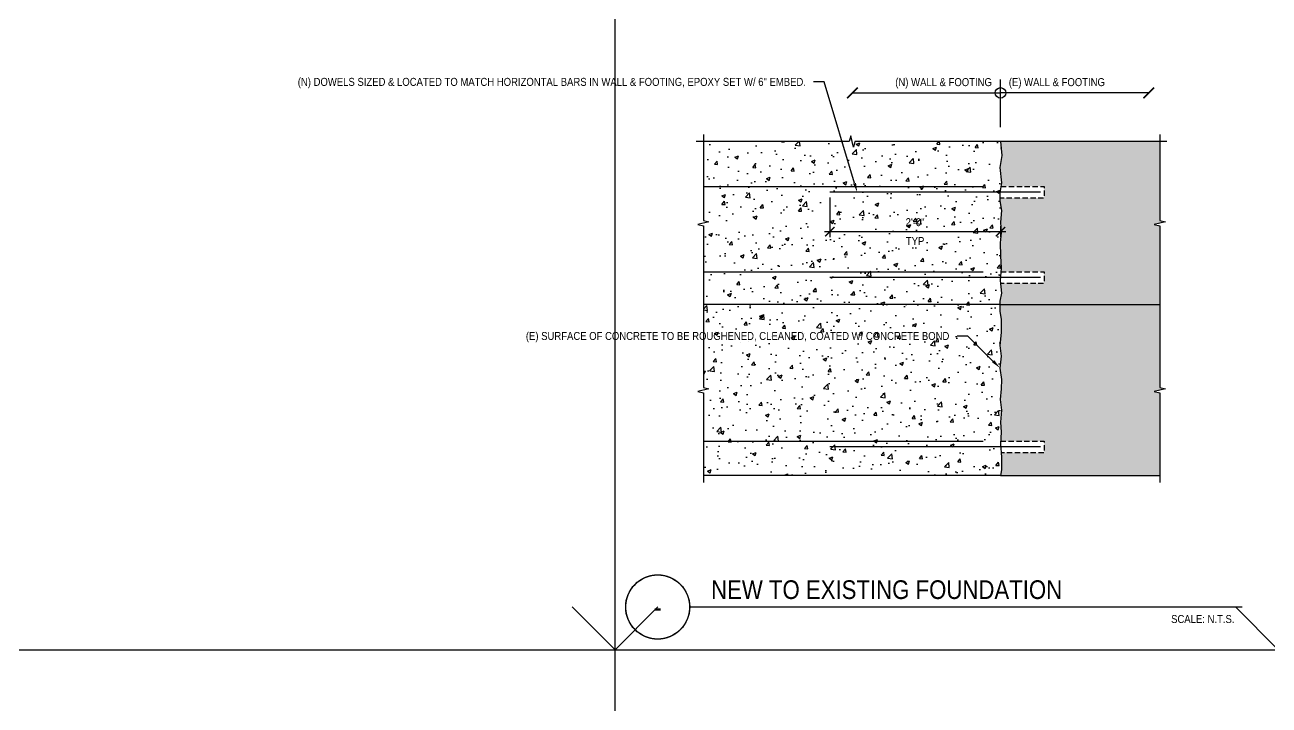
# Model space of a CAD drawing. Header units: inches. Extents: x -16404 to 14624, y -1591 to 16152.
# Drawn here: x -9024.9 to -8850, y 684.2 to 779.8 of the extents above; entities that cross this region are included whole.
import ezdxf
from ezdxf import colors
from ezdxf.entities.mleader import LeaderData, LeaderLine
from ezdxf.enums import TextEntityAlignment as Align
from ezdxf.math import Vec2, Vec3

# ---------------------------------------------------------------- set-up
doc = ezdxf.new("R2010")
doc.units = ezdxf.units.IN
doc.header["$LTSCALE"] = 24
doc.header["$MEASUREMENT"] = 0
doc.linetypes.add('DASHED2', pattern=[0.375, 0.25, -0.125])
doc.linetypes.add('HIDDEN8', pattern=[0.04625, 0.03125, -0.015])
doc.layers.get('0').update_dxf_attribs({"linetype": 'CONTINUOUS'})
doc.layers.get('DefPoints').update_dxf_attribs({"color": 251, "linetype": 'CONTINUOUS'})
for name, color, linetype in [('S-ANNO-DIMS', 2, 'CONTINUOUS'), ('S-ANNO-NOTE', 4, 'CONTINUOUS'), ('S-BREAK', 2, 'CONTINUOUS'), ('S-CONC', 4, 'CONTINUOUS'), ('S-REBAR', 7, 'CONTINUOUS'), ('S-SIMPSON', 2, 'CONTINUOUS')]:
    doc.layers.add(name, color=color, linetype=linetype)
doc.layers.add('S-ANNO-GRID-NONPLOT', color=251, linetype='CONTINUOUS', plot=False)
doc.layers.add('S-HATCH2', color=2, linetype='CONTINUOUS', transparency=0.5)
doc.layers.add('S-POCHE-247', color=7, linetype='CONTINUOUS', true_color=0xf7f7f7, transparency=0.8)
doc.styles.add('Arial', font='arial.ttf', dxfattribs={"width": 0.85})
doc.dimstyles.new('DIM-12$0', dxfattribs={"dimscale": 12, "dimtxt": 0.09375, "dimasz": 0.109375, "dimexe": 0.0625, "dimexo": 0.0625, "dimgap": 0.0625, "dimtad": 1, "dimdec": 4, "dimzin": 11, "dimdsep": 46, "dimlunit": 4, "dimtxsty": 'Arial', "dimblk": 'ARCHTICK', "dimblk1": 'ARCHTICK', "dimblk2": 'ARCHTICK', "dimsah": 1, "dimcen": 0.125, "dimdle": 0.0625, "dimclrd": 256, "dimclre": 256, "dimclrt": 4, "dimadec": 0, "dimazin": 0, "dimtfac": 0.75, "dimtdec": 4, "dimtofl": 0, "dimtmove": 0, "dimatfit": 3, "dimldrblk": 'ARCHTICK', "dimfxl": 1, "dimfrac": 1, "dimtolj": 1, "dimtzin": 11, "dimarcsym": 0})
doc.dimstyles.new('DIM-12$7', dxfattribs={"dimscale": 12, "dimtxt": 0.09375, "dimasz": 0.125, "dimexe": 0.0625, "dimexo": 0.0625, "dimgap": 0.0625, "dimtad": 1, "dimdec": 4, "dimzin": 11, "dimdsep": 46, "dimlunit": 4, "dimtxsty": 'Arial', "dimblk": 'ARCHTICK', "dimcen": 0.125, "dimclrd": 256, "dimclre": 256, "dimclrt": 4, "dimadec": 0, "dimazin": 0, "dimtfac": 0.75, "dimtdec": 4, "dimtofl": 0, "dimtmove": 0, "dimatfit": 3, "dimldrblk": 'ARCHTICK', "dimfxl": 1, "dimfrac": 1, "dimtolj": 1, "dimtzin": 11, "dimarcsym": 0})

# ---------------------------------------------------------------- blocks, each defined once
blk = doc.blocks.new('_ARCHTICK')
at = {"color": 0, "linetype": 'ByBlock', "const_width": 0.15}
blk.add_lwpolyline([(-0.5, -0.5), (0.5, 0.5)], dxfattribs=at)
blk = doc.blocks.new('*D2301')
at = {"layer": 'DefPoints', "color": 0, "transparency": 16777216}
for p in [(-8911.77, 756.28), (-8887.77, 752.28), (-8911.77, 750.73)]:
    blk.add_point(p, dxfattribs=at)
at = {"layer": 'S-ANNO-DIMS', "lineweight": -2, "transparency": 16777216}
for p, q in [((-8911.77, 755.53), (-8911.77, 749.98)), ((-8887.02, 750.73), (-8912.52, 750.73)), ((-8887.77, 751.53), (-8887.77, 749.98))]:
    blk.add_line(p, q, dxfattribs=at)
at = {"layer": 'S-ANNO-DIMS', "lineweight": -2, "transparency": 16777216, "xscale": 1.3125, "yscale": 1.3125, "zscale": 1.3125, "rotation": 180}
blk.add_blockref('_ARCHTICK', (-8911.77, 750.73), dxfattribs=at)
at = {"layer": 'S-ANNO-DIMS', "lineweight": -2, "transparency": 16777216, "xscale": 1.3125, "yscale": 1.3125, "zscale": 1.3125}
blk.add_blockref('_ARCHTICK', (-8887.77, 750.73), dxfattribs=at)
at = {"layer": 'S-ANNO-DIMS', "color": 4, "transparency": 16777216, "char_height": 1.125, "attachment_point": 5, "style": 'Arial'}
for s, insert in [('\\A1;2\'-0"', (-8899.77, 752.06)), ('\\A1;TYP', (-8899.77, 749.42))]:
    blk.add_mtext(s, dxfattribs=dict(at, insert=insert))
blk = doc.blocks.new('_Integral')
at = {"color": 0, "linetype": 'ByBlock', "lineweight": -2}
for centre, start, end in [((0.44, -0.09), 102, 168), ((-0.44, 0.09), 282, 348)]:
    blk.add_arc(centre, 0.454, start, end, dxfattribs=at)
blk = doc.blocks.new('*U336')
at = {"const_width": 0.1875}
for points in [[(-4.5, 0, -1), (4.5, 0, 3.73205081)], [(-4.5, 0, 1), (4.5, 0, -3.73205081)]]:
    blk.add_lwpolyline(points, format="xyb", dxfattribs=at)
blk.add_lwpolyline([(4.5, 0), (82.1875, 0)], dxfattribs=at)
blk.add_circle((0, 0), 4.5)
at = {"style": 'Arial', "width": 0.85}
for tag, p in [('DWG_TITLE_1', (7.5, 6.1875)), ('DWG_TITLE_2', (7.5, 2.4375))]:
    blk.add_attdef(tag, text='', height=2.625, dxfattribs=at).set_placement(p, align=Align.MIDDLE_LEFT)
blk.add_attdef('#', text='', height=3, dxfattribs=at).set_placement((0, 0), align=Align.MIDDLE_CENTER)
blk.add_attdef('SCALE', text='', height=1.125, dxfattribs=at).set_placement((81.0625, -1.125), align=Align.TOP_RIGHT)
blk = doc.blocks.new('Se_24x36_DETAILS_GRID')
for p, q in [((0, 7.667), (0, 15.333)), ((0, 7.667), (0.5, 8.167)), ((0, 7.667), (7.767, 7.667)), ((0, 0), (0, 7.667))]:
    blk.add_line(p, q)
at = {"linetype": 'DASHED2', "ltscale": 0.5}
blk.add_line((7.767, 7.667), (7.267, 8.167), dxfattribs=at)

msp = doc.modelspace()

# ---------------------------------------------------------------- hatches: boundary and pattern name
at = {"layer": 'S-HATCH2'}
h = msp.add_hatch(dxfattribs=at)
h.set_pattern_fill('AR-CONC', color=256, scale=0.75, style=0)
h.set_pattern_definition([(50, (1291.318, -2936.8077), (5.3794514, -0.470641), [0.5625, -6.1875]), (355, (1291.318, -2936.8077), (-1.040635, 5.641441), [0.45, -4.95]), (100.451444, (1291.7664, -2936.847), (4.3388164, 5.1708), [0.4780514, -5.2585658]), (46.1842, (1291.318, -2935.308), (8.00431, -1.2413946), [0.84375, -9.28125]), (96.635635, (1291.985, -2935.411), (7.0099646, 7.3058895), [0.7170776, -7.887853]), (351.18416, (1291.318, -2935.308), (7.0099646, 7.3058895), [0.675, -7.425]), (21, (1292.068, -2935.6827), (4.4768029, -3.0196417), [0.5625, -6.1875]), (326, (1292.068, -2935.6827), (1.824865, 5.4386253), [0.45, -4.95]), (71.451445, (1292.441, -2935.9344), (6.3016678, 2.4189836), [0.4780514, -5.2585658]), (37.5, (1291.3181, -2936.8077), (0.0911989, 2.4967039), [0, -4.89, 0, -5.025, 0, -4.96875]), (7.5, (1291.318, -2936.8077), (1.9730215, 2.95808784), [0, -2.865, 0, -4.7775, 0, -1.89375]), (327.5, (1289.6456, -2936.8077), (4.00366827, -0.16916154), [0, -1.875, 0, -5.85, 0, -7.7625]), (317.5, (1288.8956, -2936.8077), (4.3738963, 0.7507874), [0, -2.4375, 0, -3.885, 0, -5.5125])])
h.paths.add_polyline_path([(-8887.60084, 761.42985), (-8887.75058, 763.40436), (-8896.55307, 763.40436), (-8897.02557, 764.22275), (-8897.97057, 762.58596), (-8898.44307, 763.40436), (-8929.52685, 763.40436), (-8929.52685, 752.8883), (-8928.70845, 752.4158), (-8930.34524, 751.4708), (-8929.52685, 750.9983), (-8929.52685, 740.48264), (-8887.85906, 740.48264), (-8887.85906, 740.98295), (-8887.63812, 742.07606), (-8887.83451, 743.89383), (-8887.67494, 745.60106), (-8887.74837, 747.36185), (-8887.82202, 749.16733), (-8887.687, 750.5675), (-8887.74837, 752.07822), (-8887.64994, 753.69206), (-8887.85861, 755.06766), (-8887.85861, 756.28065), (-8887.84725, 756.28065), (-8887.63767, 757.58552), (-8887.84634, 759.74718)])
h.paths.add_polyline_path([(-8887.66299, 728.6326), (-8887.65072, 729.98364), (-8887.84712, 731.55576), (-8887.68754, 733.22615), (-8887.87134, 734.7313), (-8887.66267, 736.56135), (-8887.66267, 738.41597), (-8887.85906, 739.58277), (-8887.85906, 740.48264), (-8929.52685, 740.48264), (-8929.52685, 716.48224), (-8887.77319, 716.48224), (-8887.65079, 717.29363), (-8887.63851, 719.04999), (-8887.78581, 720.92916), (-8887.67533, 722.56269), (-8887.78574, 723.96536), (-8887.65072, 725.66031), (-8887.82257, 727.13417)])
h.paths.add_polyline_path([(-8901.4138, 748.57591), (-8898.11916, 748.57591), (-8898.11916, 750.26341), (-8901.4138, 750.26341)], flags=24)
h.paths.add_polyline_path([(-8901.983, 751.30805), (-8897.54996, 751.30805), (-8897.54996, 753.20984), (-8901.983, 753.20984)], flags=24)
h.paths.add_polyline_path([(-8919.78394, 730.84927), (-8897.45537, 730.84927), (-8897.45537, 737.09034), (-8919.78394, 737.09034)], flags=24)
at = {"layer": 'S-POCHE-247'}
h = msp.add_hatch(color=256, dxfattribs=at)
h.dxf.hatch_style = 1
h.paths.add_polyline_path([(-8865.37891, 740.48264), (-8887.85906, 740.48264), (-8887.85906, 739.58277), (-8887.66267, 738.41597), (-8887.66267, 736.56135), (-8887.87134, 734.7313), (-8887.68754, 733.22615), (-8887.84712, 731.55576), (-8887.65072, 729.98364), (-8887.66299, 728.6326), (-8887.82257, 727.13417), (-8887.65072, 725.66031), (-8887.78574, 723.96536), (-8887.67533, 722.56269), (-8887.76081, 721.29877), (-8881.64694, 721.29877), (-8881.64694, 719.66798), (-8887.68695, 719.66798), (-8887.63851, 719.04999), (-8887.65079, 717.29363), (-8887.77319, 716.48224), (-8865.37891, 716.48224), (-8865.37891, 728.10386), (-8866.15726, 728.29315), (-8864.60056, 728.67172), (-8865.37891, 728.86101)])
h.paths.add_polyline_path([(-8865.37891, 751.56492), (-8866.15726, 751.75421), (-8864.60056, 752.13278), (-8865.37891, 752.32207), (-8865.37891, 763.40436), (-8887.75058, 763.40436), (-8887.60084, 761.42985), (-8887.84634, 759.74718), (-8887.63767, 757.58552), (-8887.71629, 757.09604), (-8881.64694, 757.09604), (-8881.64694, 755.46526), (-8887.85861, 755.46526), (-8887.85861, 755.06766), (-8887.64994, 753.69206), (-8887.74837, 752.07822), (-8887.687, 750.5675), (-8887.82202, 749.16733), (-8887.74837, 747.36185), (-8887.67494, 745.60106), (-8887.72214, 745.09604), (-8881.64694, 745.09604), (-8881.64694, 743.46526), (-8887.78821, 743.46526), (-8887.63812, 742.07606), (-8887.85906, 740.98295), (-8887.85906, 740.48264), (-8865.37891, 740.48264)])

# ---------------------------------------------------------------- linework, layer by layer
at = {"layer": 'S-ANNO-DIMS'}
for p, q in [((-8887.85906, 740.48264), (-8865.37891, 740.48264)), ((-8887.77319, 716.48224), (-8865.37891, 716.48224))]:
    msp.add_line(p, q, dxfattribs=at)
at = {"layer": 'S-ANNO-GRID-NONPLOT'}
for p, q in [((-8941.9496, 692), (-8947.9496, 698)), ((-9035.1587, 692), (-8941.9496, 692))]:
    msp.add_line(p, q, dxfattribs=at)
at = {"layer": 'S-ANNO-NOTE', "color": 2}
msp.add_line((-8887.75058, 765.40436), (-8887.76648, 772.12299), dxfattribs=at)
msp.add_circle((-8887.76648, 770.23365), 0.74438, dxfattribs=at)
at = {"layer": 'S-BREAK'}
for points in [[(-8864.37891, 763.40436), (-8908.26014, 763.40436), (-8908.44942, 762.626), (-8908.828, 764.18271), (-8909.01728, 763.40436), (-8930.52685, 763.40436)], [(-8929.52685, 764.40436), (-8929.52685, 752.32207), (-8928.7485, 752.13278), (-8930.3052, 751.75421), (-8929.52685, 751.56492), (-8929.52685, 728.86101), (-8928.7485, 728.67172), (-8930.3052, 728.29315), (-8929.52685, 728.10386), (-8929.52685, 715.48224)], [(-8865.37891, 764.40436), (-8865.37891, 752.32207), (-8864.60056, 752.13278), (-8866.15726, 751.75421), (-8865.37891, 751.56492), (-8865.37891, 728.86101), (-8864.60056, 728.67172), (-8866.15726, 728.29315), (-8865.37891, 728.10386), (-8865.37891, 715.48224)]]:
    msp.add_lwpolyline(points, dxfattribs=at)
at = {"layer": 'S-CONC'}
for p, q in [((-8887.85906, 740.48264), (-8929.52685, 740.48264)), ((-8887.77319, 716.48224), (-8929.52685, 716.48224))]:
    msp.add_line(p, q, dxfattribs=at)
msp.add_lwpolyline([(-8887.75058, 763.40436), (-8887.60084, 761.42985), (-8887.84634, 759.74718), (-8887.63767, 757.58552), (-8887.85861, 756.2099), (-8887.85861, 755.06766), (-8887.64994, 753.69206), (-8887.74837, 752.07822), (-8887.687, 750.5675), (-8887.82202, 749.16733), (-8887.74837, 747.36185), (-8887.67494, 745.60106), (-8887.83451, 743.89383), (-8887.63812, 742.07606), (-8887.85906, 740.98295), (-8887.85906, 739.58277), (-8887.66267, 738.41597), (-8887.66267, 736.56135), (-8887.87134, 734.7313), (-8887.68754, 733.22615), (-8887.84712, 731.55576), (-8887.65072, 729.98364), (-8887.66299, 728.6326), (-8887.82257, 727.13417), (-8887.65072, 725.66031), (-8887.78574, 723.96536), (-8887.67533, 722.56269), (-8887.78581, 720.92916), (-8887.63851, 719.04999), (-8887.65079, 717.29363), (-8887.77319, 716.48224)], dxfattribs=at)
at = {"layer": 'S-REBAR'}
for points in [[(-8890.21327, 757.03065), (-8929.52685, 757.03065)], [(-8882.16097, 756.28065), (-8911.76648, 756.28065)], [(-8890.21327, 745.03065), (-8929.52685, 745.03065)], [(-8882.16097, 744.28065), (-8911.76648, 744.28065)], [(-8890.21327, 721.23337), (-8929.52685, 721.23337)], [(-8882.16097, 720.48337), (-8911.76648, 720.48337)]]:
    msp.add_lwpolyline(points, dxfattribs=at)
at = {"layer": 'S-SIMPSON', "linetype": 'HIDDEN8', "flags": 128}
for points in [[(-8887.71629, 757.09604), (-8881.64694, 757.09604), (-8881.64694, 755.46526), (-8887.85861, 755.46526)], [(-8887.72214, 745.09604), (-8881.64694, 745.09604), (-8881.64694, 743.46526), (-8887.78821, 743.46526)], [(-8887.76081, 721.29877), (-8881.64694, 721.29877), (-8881.64694, 719.66798), (-8887.68695, 719.66798)]]:
    msp.add_lwpolyline(points, dxfattribs=at)

# ---------------------------------------------------------------- block references
at = {"layer": 'S-ANNO-GRID-NONPLOT', "xscale": 12, "yscale": 12, "zscale": 12}
msp.add_blockref('Se_24x36_DETAILS_GRID', (-8941.9496, 600), dxfattribs=at)
at = {"layer": 'S-ANNO-NOTE'}
msp.add_blockref('*U336', (-8935.9496, 698), dxfattribs=at).add_auto_attribs({'#': '-', 'DWG_TITLE_2': 'NEW TO EXISTING FOUNDATION', 'SCALE': 'SCALE: N.T.S.'})

# ---------------------------------------------------------------- texts
at = {"layer": 'S-ANNO-NOTE', "color": 4, "char_height": 1.125, "style": 'Arial'}
for s, insert, width, attachment_point in [('(N) WALL & FOOTING', (-8888.98165, 772.3128), 22.5302798, 3), ('(E) WALL & FOOTING', (-8886.60394, 772.3128), 22.5039397, 1)]:
    msp.add_mtext(s, dxfattribs=dict(at, insert=insert, width=width, attachment_point=attachment_point))

# ---------------------------------------------------------------- dimensions: what is measured, and where the dimension line sits
at = {"layer": 'S-ANNO-DIMS'}
dim = msp.add_linear_dim(base=(-8911.76648, 750.73216), p1=(-8887.76648, 752.27951), p2=(-8911.76648, 756.28065), text='<>\\XTYP', dimstyle='DIM-12$0', dxfattribs=at)
dim.commit()
dim.dimension.update_dxf_attribs({"geometry": '*D2301', "text_midpoint": (-8899.76648, 750.73216)})

# ---------------------------------------------------------------- leaders
for points in [[(-8908.59381, 770.23365), (-8887.762, 770.23104)], [(-8866.93915, 770.23365), (-8887.762, 770.23104)]]:
    msp.add_leader(points, dimstyle='DIM-12$7', dxfattribs=at)
at = {"layer": 'S-ANNO-NOTE'}
ml = msp.add_multileader_mtext('Standard', dxfattribs=at)
ml.set_content('(N) DOWELS SIZED & LOCATED TO MATCH HORIZONTAL BARS IN WALL & FOOTING, EPOXY SET W/ 6" EMBED.', color=4, style='Arial')
ml.set_leader_properties(color=2)
ml.build(insert=Vec2(0, 0))
ml.multileader.update_dxf_attribs({"dogleg_length": 0.36, "arrow_head_size": 1.3125, "scale": 12})
ctx = ml.context
ctx.base_point, ctx.scale, ctx.char_height, ctx.arrow_head_size, ctx.landing_gap_size, ctx.plane_origin = Vec3(-8936.30257, 771.77648), 12, 1.125, 1.3125, 1.08, Vec3(-8869.96989, 1070.1113)
ctx.text_align_type = 2
notes = []
notes.append((ctx, [(0, (1, 1, 0), (-8912.53132, 771.77648), (-1, 0), 1.5, [(0, [(-8907.9054, 756.28065)], 0, [])])]))
ctx.mtext.insert, ctx.mtext.width, ctx.mtext.alignment, ctx.mtext.flow_direction = Vec3(-8915.11132, 772.34857), 20.5043747, 3, 5
ml = msp.add_multileader_mtext('Standard', dxfattribs=at)
ml.set_content('{\\C256;DRILL HOLE SIZE AS REQUIRED BY MANUFACTURER}', color=4, style='Arial')
ml.set_leader_properties(color=2)
ml.build(insert=Vec2(0, 0))
ml.multileader.update_dxf_attribs({"dogleg_length": 0.36, "arrow_head_size": 0.875, "scale": 8})
ctx = ml.context
ctx.base_point, ctx.scale, ctx.char_height, ctx.arrow_head_size, ctx.landing_gap_size, ctx.plane_origin = Vec3(-8819.32497, 755.79333), 8, 0.75, 0.875, 0.72, Vec3(-8764.98176, 1054.12815)
ctx.text_align_type = 2
notes.append((ctx, [(0, (1, 1, 0), (-8808.14087, 755.79333), (-1, 0), 1, [(0, [(-8805.32939, 757.96576)], 0, [])])]))
ctx.mtext.insert, ctx.mtext.width, ctx.mtext.alignment, ctx.mtext.flow_direction = Vec3(-8809.86087, 756.17473), 9.8009078, 3, 5
ml = msp.add_multileader_mtext('Standard', dxfattribs=at)
ml.set_content('{\\C256;(E) CONCRETE}', color=4, style='Arial')
ml.set_leader_properties(color=2)
ml.set_arrow_properties(name='INTEGRAL')
ml.build(insert=Vec2(0, 0))
ml.multileader.update_dxf_attribs({"dogleg_length": 0.36, "arrow_head_size": 0.875, "scale": 8})
ctx = ml.context
ctx.base_point, ctx.scale, ctx.char_height, ctx.arrow_head_size, ctx.landing_gap_size, ctx.plane_origin = Vec3(-8817.89819, 749.50741), 8, 0.75, 0.875, 0.72, Vec3(-8764.98176, 1047.84223)
ctx.text_align_type = 2
notes.append((ctx, [(0, (1, 1, 0), (-8809.12798, 749.50741), (-1, 0), 1, [(0, [(-8800.85318, 754.63957)], 0, [])])]))
ctx.mtext.insert, ctx.mtext.width, ctx.mtext.alignment, ctx.mtext.flow_direction = Vec3(-8810.84798, 749.99266), 9.8009078, 3, 5
ml = msp.add_multileader_mtext('Standard', dxfattribs=at)
ml.set_content('(E) SURFACE OF CONCRETE TO BE ROUGHENED, CLEANED, COATED W/ CONCRETE BOND', color=4, style='Arial')
ml.set_leader_properties(color=2)
ml.build(insert=Vec2(0, 0))
ml.multileader.update_dxf_attribs({"dogleg_length": 0.36, "arrow_head_size": 1.3125, "scale": 12})
ctx = ml.context
ctx.base_point, ctx.scale, ctx.char_height, ctx.arrow_head_size, ctx.landing_gap_size, ctx.plane_origin = Vec3(-8919.98414, 736.0719), 12, 1.125, 1.3125, 1.08, Vec3(-8851.41524, 1034.40672)
ctx.text_align_type = 2
notes.append((ctx, [(0, (1, 1, 0), (-8892.38071, 736.0719), (-1, 0), 1.5, [(0, [(-8887.8516, 731.59163)], 0, [])])]))
ctx.mtext.insert, ctx.mtext.width, ctx.mtext.alignment, ctx.mtext.flow_direction = Vec3(-8894.96071, 736.64399), 24.332059, 3, 5
for ctx, leaders in notes:
    for number, flags, end, landing, length, lines in leaders:
        leader = LeaderData()
        leader.index, (leader.has_last_leader_line, leader.has_dogleg_vector, leader.attachment_direction) = number, flags
        leader.last_leader_point, leader.dogleg_vector, leader.dogleg_length = Vec3(end), Vec3(landing), length
        for number, points, colour, breaks in lines:
            line = LeaderLine()
            line.index, line.vertices, line.color, line.breaks = number, Vec3.list(points), colors.encode_raw_color(colour), breaks
            leader.lines.append(line)
        ctx.leaders.append(leader)

doc.saveas('drawing.dxf')
